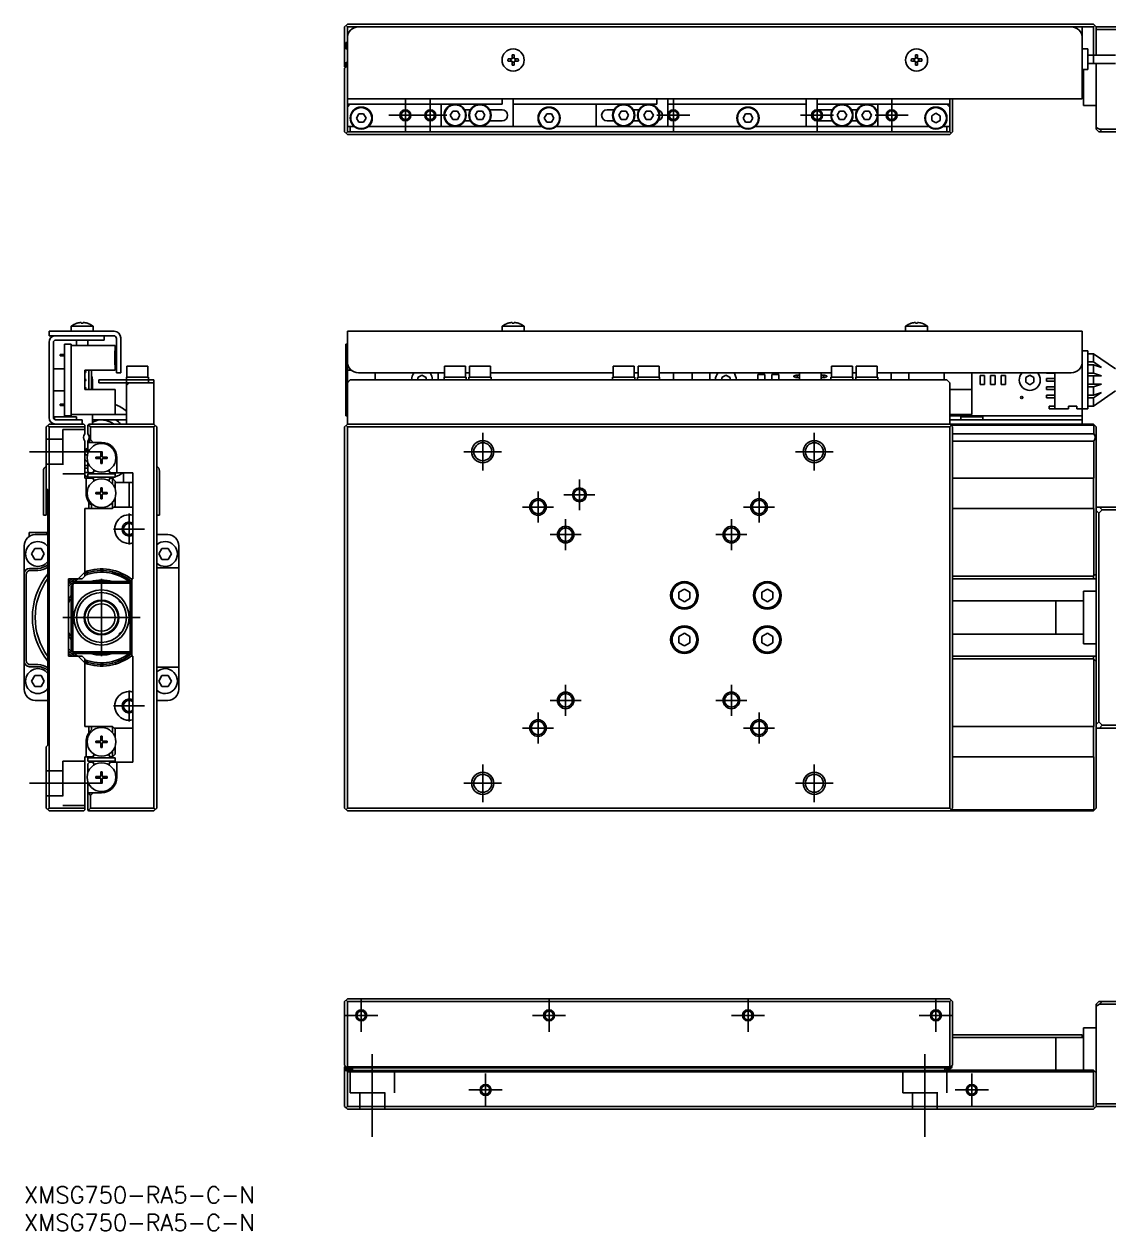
# Model space of a CAD drawing. Extents: x 0 to 741, y -8 to 214.
# Drawn here: x 0 to 196.3, y -8 to 210.4 of the extents above; entities that cross this region are included whole.
import ezdxf

# ---------------------------------------------------------------- set-up
doc = ezdxf.new("R2010")
doc.units = 0
doc.header["$LTSCALE"] = 0.5
doc.linetypes.add('CENTER', pattern=[50.8, 31.75, -6.35, 6.35, -6.35])
doc.linetypes.add('DASHED', pattern=[19.05, 12.7, -6.35])
for name, color, linetype in [('MSM_CENTER', 1, 'CENTER'), ('MSM_CONTINUOUS', 7, 'CONTINUOUS'), ('MSM_DASHED', 4, 'DASHED'), ('MSM_NARROW', 5, 'CONTINUOUS'), ('MSM_PART_NUMBER', 7, 'CONTINUOUS')]:
    doc.layers.add(name, color=color, linetype=linetype)
doc.styles.get("Standard").update_dxf_attribs({"font": 'txt.shx', "height": 1, "bigfont": 'bigfont.shx'})

# ---------------------------------------------------------------- blocks, each defined once
blk = doc.blocks.new('*U2')
at = {"layer": 'MSM_PART_NUMBER'}
blk.add_text('XMSG750-RA5-C-N', height=3, dxfattribs=at).set_placement((0, -3))
blk = doc.blocks.new('*U3')
at = {"layer": 'MSM_PART_NUMBER'}
blk.add_text('XMSG750-RA5-C-N', height=3, dxfattribs=at).set_placement((0, -8))

msp = doc.modelspace()

# ---------------------------------------------------------------- linework, layer by layer
at = {"layer": 'MSM_CENTER'}
for p, q in [((69, 196.89), (69, 190.89)), ((73.5, 196.89), (73.5, 190.89)), ((117.5, 196.89), (117.5, 190.89)), ((143.5, 196.89), (143.5, 190.89)), ((157, 196.89), (157, 190.89)), ((66, 193.89), (76.5, 193.89)), ((114.5, 193.89), (120.5, 193.89)), ((140.5, 193.89), (146.5, 193.89)), ((154, 193.89), (160, 193.89)), ((83, 129.6), (83, 136.4)), ((143, 129.6), (143, 136.4)), ((14.19, 133), (0.97, 133)), ((79.6, 133), (86.4, 133)), ((139.6, 133), (146.4, 133)), ((100.5, 122.4), (100.5, 128)), ((93, 120.2), (93, 125.8)), ((97.7, 125.2), (103.3, 125.2)), ((133, 120.2), (133, 125.8)), ((90.2, 123), (95.8, 123)), ((130.2, 123), (135.8, 123)), ((19, 116.2), (19, 121.8)), ((98, 115.2), (98, 120.8)), ((128, 115.2), (128, 120.8)), ((16.2, 119), (21.8, 119)), ((95.2, 118), (100.8, 118)), ((125.2, 118), (130.8, 118)), ((14, 96), (14, 110)), ((7, 103), (21, 103)), ((19, 84.2), (19, 89.8)), ((98, 85.2), (98, 90.8)), ((128, 85.2), (128, 90.8)), ((95.2, 88), (100.8, 88)), ((125.2, 88), (130.8, 88)), ((16.2, 87), (21.8, 87)), ((93, 80.2), (93, 85.8)), ((133, 80.2), (133, 85.8)), ((90.2, 83), (95.8, 83)), ((130.2, 83), (135.8, 83)), ((83, 69.6), (83, 76.4)), ((143, 69.6), (143, 76.4)), ((0.97, 73), (14.19, 73)), ((79.6, 73), (86.4, 73)), ((139.6, 73), (146.4, 73)), ((61, 34), (61, 28)), ((95, 34), (95, 28)), ((131, 34), (131, 28)), ((165, 34), (165, 28)), ((58, 31), (64, 31)), ((92, 31), (98, 31)), ((128, 31), (134, 31)), ((162, 31), (168, 31)), ((63, 9), (63, 24)), ((163, 24), (163, 9)), ((83.5, 20.5), (83.5, 14.5)), ((171.5, 20.5), (171.5, 14.5)), ((80.5, 17.5), (86.5, 17.5)), ((168.5, 17.5), (174.5, 17.5))]:
    msp.add_line(p, q, dxfattribs=at)
at = {"layer": 'MSM_CONTINUOUS'}
for p, q in [((58, 209.89), (58.5, 210.39)), ((58, 209.89), (58, 202.69)), ((58.25, 210.14), (58.5, 209.89)), ((58.5, 210.39), (193.5, 210.39)), ((58.5, 209.89), (193.5, 209.89)), ((58.5, 190.89), (58.5, 209.89)), ((191.5, 209.89), (191.5, 196.89)), ((194, 209.89), (193.5, 210.39)), ((193.5, 209.89), (193.75, 210.14)), ((193.5, 209.89), (193.5, 203.29)), ((194, 209.89), (207.5, 209.89)), ((194, 209.89), (194, 204.79)), ((207.5, 209.39), (194, 209.39)), ((58.2, 207.09), (58.2, 205.89)), ((58.2, 207.09), (58.5, 207.09)), ((58.2, 205.89), (58.5, 205.89)), ((192.5, 205.89), (191.5, 205.89)), ((192.5, 205.89), (192.5, 202.19)), ((58.5, 203.39), (58, 203.39)), ((58.5, 203.19), (58, 203.19)), ((58.5, 203.59), (58.3, 203.39)), ((87.57, 204.09), (88.3, 204.09)), ((88.3, 203.69), (87.57, 203.69)), ((88.3, 204.09), (88.3, 204.82)), ((88.3, 202.96), (88.3, 203.69)), ((88.7, 204.82), (88.7, 204.09)), ((88.7, 204.09), (89.43, 204.09)), ((89.43, 203.69), (88.7, 203.69)), ((88.7, 203.69), (88.7, 202.96)), ((160.57, 204.09), (161.3, 204.09)), ((161.3, 203.69), (160.57, 203.69)), ((161.3, 204.09), (161.3, 204.82)), ((161.3, 202.96), (161.3, 203.69)), ((161.7, 204.82), (161.7, 204.09)), ((161.7, 204.09), (162.43, 204.09)), ((162.43, 203.69), (161.7, 203.69)), ((161.7, 203.69), (161.7, 202.96)), ((197.5, 204.79), (192.5, 204.79)), ((197.5, 203.29), (192.5, 203.29)), ((194, 191.39), (194, 203.29)), ((58.4, 202.79), (58, 202.39)), ((58.1, 202.59), (58, 202.69)), ((58, 190.89), (58, 202.39)), ((58.1, 202.49), (58.1, 202.69)), ((58.5, 202.99), (58.4, 202.99)), ((58.5, 202.89), (58.4, 202.79)), ((58.5, 202.69), (58.4, 202.79)), ((192.5, 202.19), (191.5, 202.19)), ((191.7, 195.64), (191.7, 202.19)), ((191.5, 196.89), (58.5, 196.89)), ((86.5, 195.89), (86.5, 196.89)), ((88.5, 196.89), (88.5, 191.89)), ((114.5, 195.89), (114.5, 196.89)), ((116.5, 196.89), (116.5, 191.89)), ((141.5, 196.89), (141.5, 191.89)), ((143.5, 196.89), (143.5, 195.89)), ((167.5, 196.89), (167.5, 190.89)), ((168, 196.89), (168, 190.89)), ((191.5, 197.39), (191.7, 197.39)), ((58.5, 195.39), (59, 195.89)), ((86.5, 195.89), (58.5, 195.89)), ((75.5, 191.89), (75.5, 195.89)), ((77.13, 193.89), (77.57, 194.64)), ((77.57, 194.64), (78.43, 194.64)), ((78.43, 194.64), (78.87, 193.89)), ((80.77, 194.89), (79.73, 194.89)), ((81.63, 193.89), (82.07, 194.64)), ((82.07, 194.64), (82.93, 194.64)), ((82.93, 194.64), (83.37, 193.89)), ((86.5, 194.89), (84.23, 194.89)), ((114.5, 195.89), (88.5, 195.89)), ((103.5, 191.89), (103.5, 195.89)), ((106.77, 194.89), (105.5, 194.89)), ((107.63, 193.89), (108.07, 194.64)), ((108.07, 194.64), (108.93, 194.64)), ((108.93, 194.64), (109.37, 193.89)), ((111.27, 194.89), (110.23, 194.89)), ((112.13, 193.89), (112.57, 194.64)), ((112.57, 194.64), (113.43, 194.64)), ((113.43, 194.64), (113.87, 193.89)), ((141.5, 195.89), (116.5, 195.89)), ((143.5, 195.89), (167.5, 195.89)), ((146.27, 194.89), (143.5, 194.89)), ((147.13, 193.89), (147.57, 194.64)), ((147.57, 194.64), (148.43, 194.64)), ((148.43, 194.64), (148.87, 193.89)), ((150.77, 194.89), (149.73, 194.89)), ((151.63, 193.89), (152.07, 194.64)), ((152.07, 194.64), (152.93, 194.64)), ((152.93, 194.64), (153.37, 193.89)), ((154.5, 191.89), (154.5, 195.89)), ((167, 195.89), (167.5, 195.39)), ((191.7, 195.64), (194, 195.64)), ((60.13, 193.39), (60.57, 194.14)), ((60.57, 192.64), (60.13, 193.39)), ((60.57, 194.14), (61.43, 194.14)), ((61.43, 192.64), (60.57, 192.64)), ((61.43, 194.14), (61.87, 193.39)), ((61.87, 193.39), (61.43, 192.64)), ((77.57, 193.14), (77.13, 193.89)), ((78.43, 193.14), (77.57, 193.14)), ((78.87, 193.89), (78.43, 193.14)), ((79.73, 192.89), (80.77, 192.89)), ((82.07, 193.14), (81.63, 193.89)), ((82.93, 193.14), (82.07, 193.14)), ((83.37, 193.89), (82.93, 193.14)), ((84.23, 192.89), (86.5, 192.89)), ((94.13, 193.39), (94.57, 194.14)), ((94.57, 192.64), (94.13, 193.39)), ((94.57, 194.14), (95.43, 194.14)), ((95.43, 192.64), (94.57, 192.64)), ((95.43, 194.14), (95.87, 193.39)), ((95.87, 193.39), (95.43, 192.64)), ((105.5, 192.89), (106.77, 192.89)), ((108.07, 193.14), (107.63, 193.89)), ((108.93, 193.14), (108.07, 193.14)), ((109.37, 193.89), (108.93, 193.14)), ((110.23, 192.89), (111.27, 192.89)), ((112.57, 193.14), (112.13, 193.89)), ((113.43, 193.14), (112.57, 193.14)), ((113.87, 193.89), (113.43, 193.14)), ((130.13, 193.39), (130.57, 194.14)), ((130.57, 192.64), (130.13, 193.39)), ((130.57, 194.14), (131.43, 194.14)), ((131.43, 192.64), (130.57, 192.64)), ((131.43, 194.14), (131.87, 193.39)), ((131.87, 193.39), (131.43, 192.64)), ((143.5, 192.89), (146.27, 192.89)), ((147.57, 193.14), (147.13, 193.89)), ((148.43, 193.14), (147.57, 193.14)), ((148.87, 193.89), (148.43, 193.14)), ((149.73, 192.89), (150.77, 192.89)), ((152.07, 193.14), (151.63, 193.89)), ((152.93, 193.14), (152.07, 193.14)), ((153.37, 193.89), (152.93, 193.14)), ((164.25, 193.82), (165, 194.25)), ((164.25, 192.95), (164.25, 193.82)), ((165, 192.52), (164.25, 192.95)), ((165, 194.25), (165.75, 193.82)), ((165.75, 192.95), (165, 192.52)), ((165.75, 193.82), (165.75, 192.95)), ((58, 190.89), (58.5, 190.39)), ((58.25, 190.64), (58.5, 190.89)), ((58.5, 191.89), (59.68, 191.89)), ((167.5, 190.89), (58.5, 190.89)), ((167.5, 190.39), (58.5, 190.39)), ((59, 191.89), (59, 190.89)), ((62.32, 191.89), (93.68, 191.89)), ((96.32, 191.89), (129.68, 191.89)), ((132.32, 191.89), (163.68, 191.89)), ((166.32, 191.89), (167.5, 191.89)), ((167, 190.89), (167, 191.89)), ((167.5, 190.89), (167.75, 190.64)), ((167.5, 190.39), (168, 190.89)), ((194, 191.69), (194.61, 191.39)), ((194.5, 190.89), (194, 191.39)), ((207.5, 190.89), (194.5, 190.89)), ((194.61, 191.39), (207.5, 191.39)), ((194.61, 191.39), (195.11, 190.89)), ((12.5, 155.7), (8.5, 155.7)), ((8.5, 155.7), (8.5, 154.8)), ((9.57, 156.26), (9.55, 156.26)), ((10.3, 156.26), (10.3, 156.39)), ((10.7, 156.26), (10.3, 156.26)), ((10.7, 156.39), (10.7, 156.26)), ((11.45, 156.26), (11.43, 156.26)), ((12.5, 154.8), (12.5, 155.7)), ((90.5, 155.7), (86.5, 155.7)), ((86.5, 155.7), (86.5, 154.8)), ((87.57, 156.26), (87.55, 156.26)), ((88.3, 156.26), (88.3, 156.39)), ((88.7, 156.26), (88.3, 156.26)), ((88.7, 156.39), (88.7, 156.26)), ((89.45, 156.26), (89.43, 156.26)), ((90.5, 154.8), (90.5, 155.7)), ((163.5, 155.7), (159.5, 155.7)), ((159.5, 155.7), (159.5, 154.8)), ((160.57, 156.26), (160.55, 156.26)), ((161.3, 156.26), (161.3, 156.39)), ((161.7, 156.26), (161.3, 156.26)), ((161.7, 156.39), (161.7, 156.26)), ((162.45, 156.26), (162.43, 156.26)), ((163.5, 154.8), (163.5, 155.7)), ((4.5, 154), (4.5, 154.8)), ((4.5, 154.8), (16.3, 154.8)), ((16.2, 154), (4.5, 154)), ((5.7, 153.2), (14.5, 153.2)), ((9.5, 153.2), (9.5, 152.25)), ((11.5, 152.25), (11.5, 153.2)), ((14.5, 154), (14.5, 153.2)), ((16.7, 147.3), (16.7, 153.5)), ((17.5, 153.6), (17.5, 147.3)), ((58.5, 149.3), (58.5, 154.8)), ((58.5, 154.8), (191.5, 154.8)), ((191.5, 154.8), (191.5, 138)), ((4.5, 152.8), (4.5, 139.2)), ((5.3, 152.8), (5.3, 139.2)), ((7.3, 139.5), (7.3, 152.5)), ((7.3, 152.5), (8.5, 152.5)), ((8.5, 139.5), (8.5, 152.5)), ((16.5, 152.25), (8.5, 152.25)), ((16.4, 148.75), (16.4, 151.25)), ((16.5, 151.25), (16.4, 151.25)), ((16.5, 151.25), (16.5, 152.25)), ((58.2, 152.5), (58.5, 152.5)), ((58.2, 139.5), (58.2, 152.5)), ((192.5, 151.25), (191.5, 151.25)), ((192.5, 151.25), (192.5, 140.75)), ((193.5, 150.75), (192.5, 150.75)), ((197.5, 148), (193.5, 150.75)), ((193.5, 150.75), (193.5, 149.25)), ((6.5, 150.62), (6.5, 150.38)), ((7.3, 150.62), (6.5, 150.62)), ((7.3, 150.38), (6.5, 150.38)), ((16.4, 150.45), (16.5, 150.45)), ((16.4, 150.07), (16.5, 150.07)), ((16.4, 149.92), (16.5, 149.92)), ((16.4, 149.55), (16.5, 149.55)), ((16.5, 148.75), (16.4, 148.75)), ((16.5, 149.55), (16.5, 150.45)), ((16.5, 147.75), (16.5, 148.75)), ((58.58, 148.75), (58.5, 148.75)), ((58.5, 148.75), (58.5, 138)), ((192.5, 149.25), (193.5, 149.25)), ((193.5, 148.75), (192.5, 148.75)), ((193.5, 149.25), (194.95, 148.25)), ((194.95, 148.25), (193.5, 148.75)), ((193.5, 148.75), (193.5, 147.25)), ((7.3, 148), (5.3, 148)), ((11, 147.75), (16.5, 147.75)), ((11, 144.25), (11, 147.75)), ((11.7, 147.75), (11.7, 144.25)), ((12.2, 147.75), (12.2, 144.25)), ((17.5, 147.3), (16.7, 147.3)), ((18.5, 146.5), (22.5, 146.5)), ((18.5, 146.5), (18.5, 138)), ((22.4, 148.5), (18.6, 148.5)), ((18.6, 148.5), (18.6, 146.5)), ((22.4, 146.5), (22.4, 148.5)), ((22.5, 145.5), (22.5, 146.5)), ((58.5, 147.75), (59.24, 147.75)), ((60.5, 147.3), (76.1, 147.3)), ((63.5, 146), (63.5, 147.3)), ((71.25, 146.43), (72, 146.87)), ((71.25, 146), (71.25, 146.43)), ((72, 146.87), (72.75, 146.43)), ((72.75, 146.43), (72.75, 146)), ((74.9, 147.3), (74.9, 146)), ((76, 146.5), (76, 146)), ((76, 146.5), (80, 146.5)), ((76.1, 148.5), (76.1, 146.5)), ((79.9, 148.5), (76.1, 148.5)), ((79.9, 146.5), (79.9, 148.5)), ((79.9, 147.3), (80.6, 147.3)), ((80, 146), (80, 146.5)), ((80.5, 146.5), (80.5, 146)), ((80.5, 146.5), (84.5, 146.5)), ((80.6, 148.5), (80.6, 146.5)), ((84.4, 148.5), (80.6, 148.5)), ((84.4, 146.5), (84.4, 148.5)), ((84.4, 147.3), (106.6, 147.3)), ((84.5, 146), (84.5, 146.5)), ((106.5, 146.5), (106.5, 146)), ((106.5, 146.5), (110.5, 146.5)), ((106.6, 148.5), (106.6, 146.5)), ((110.4, 148.5), (106.6, 148.5)), ((110.4, 146.5), (110.4, 148.5)), ((110.4, 147.3), (111.1, 147.3)), ((110.5, 146), (110.5, 146.5)), ((111, 146.5), (111, 146)), ((111, 146.5), (115, 146.5)), ((111.1, 148.5), (111.1, 146.5)), ((114.9, 148.5), (111.1, 148.5)), ((114.9, 146.5), (114.9, 148.5)), ((114.9, 147.3), (146.1, 147.3)), ((115, 146), (115, 146.5)), ((117.5, 146), (117.5, 147.3)), ((120.9, 147.3), (120.9, 146)), ((124.1, 146), (124.1, 147.3)), ((126.25, 146.43), (127, 146.87)), ((126.25, 146), (126.25, 146.43)), ((127, 146.87), (127.75, 146.43)), ((127.75, 146.43), (127.75, 146)), ((134.02, 147), (132.77, 147)), ((132.77, 147), (132.77, 146)), ((134.02, 146), (134.02, 147)), ((136.56, 147), (135.31, 147)), ((135.31, 147), (135.31, 146)), ((136.56, 146), (136.56, 147)), ((139.29, 146.73), (139.54, 146.73)), ((139.29, 146.73), (139.29, 146.53)), ((139.54, 146.53), (139.29, 146.53)), ((139.54, 146.73), (139.6, 146.85)), ((139.6, 146.42), (139.54, 146.53)), ((140.34, 146.85), (139.6, 146.85)), ((140.34, 146.42), (139.6, 146.42)), ((139.9, 146.42), (139.9, 146.85)), ((140.34, 146), (140.34, 147.3)), ((144.24, 147.3), (144.24, 146)), ((144.24, 146.85), (144.97, 146.85)), ((144.97, 146.42), (144.24, 146.42)), ((144.68, 146.85), (144.68, 146.42)), ((144.97, 146.85), (145.04, 146.73)), ((145.04, 146.53), (144.97, 146.42)), ((145.04, 146.73), (145.29, 146.73)), ((145.29, 146.53), (145.04, 146.53)), ((145.29, 146.53), (145.29, 146.73)), ((146, 146.5), (146, 146)), ((146, 146.5), (150, 146.5)), ((146.1, 148.5), (146.1, 146.5)), ((149.9, 148.5), (146.1, 148.5)), ((149.9, 146.5), (149.9, 148.5)), ((149.9, 147.3), (150.6, 147.3)), ((150, 146), (150, 146.5)), ((150.5, 146.5), (150.5, 146)), ((150.5, 146.5), (154.5, 146.5)), ((150.6, 148.5), (150.6, 146.5)), ((154.4, 148.5), (150.6, 148.5)), ((154.4, 146.5), (154.4, 148.5)), ((154.4, 147.3), (189.5, 147.3)), ((154.5, 146), (154.5, 146.5)), ((156.9, 147.3), (156.9, 146)), ((160.1, 146), (160.1, 147.3)), ((166.5, 146), (166.5, 147.3)), ((171.5, 139.75), (171.5, 147.3)), ((173.8, 146.8), (173, 146.8)), ((173, 146.8), (173, 145.2)), ((173.8, 145.2), (173.8, 146.8)), ((175.71, 146.8), (174.91, 146.8)), ((174.91, 146.8), (174.91, 145.2)), ((175.71, 145.2), (175.71, 146.8)), ((176.81, 146.8), (176.81, 145.2)), ((177.61, 146.8), (176.81, 146.8)), ((177.61, 145.2), (177.61, 146.8)), ((181.25, 146.43), (182, 146.87)), ((181.25, 145.57), (181.25, 146.43)), ((182, 146.87), (182.75, 146.43)), ((182.75, 146.43), (182.75, 145.57)), ((185, 147.25), (185, 147.3)), ((185, 147.25), (186.5, 147.25)), ((186.5, 147.3), (186.5, 140.75)), ((192.5, 147.25), (193.5, 147.25)), ((194.95, 146.75), (192.5, 146.75)), ((193.5, 147.25), (194.95, 146.75)), ((193.5, 146.75), (193.5, 145.25)), ((16.5, 144.25), (11, 144.25)), ((12.35, 144.25), (12.35, 146)), ((13.5, 146), (13.5, 145.5)), ((22.5, 146), (13.5, 146)), ((13.5, 145.5), (23.5, 145.5)), ((16.5, 139.75), (16.5, 144.25)), ((18.5, 145), (19, 145.5)), ((22.5, 146), (23.5, 146)), ((23.5, 146), (23.5, 138)), ((59, 146), (58.5, 145.5)), ((59, 146), (167, 146)), ((167.5, 145.5), (167, 146)), ((167.5, 145.5), (167.5, 138)), ((171.5, 144.25), (167.5, 144.25)), ((173, 145.2), (173.8, 145.2)), ((174.91, 145.2), (175.71, 145.2)), ((176.81, 145.2), (177.61, 145.2)), ((182, 145.13), (181.25, 145.57)), ((182.75, 145.57), (182, 145.13)), ((185, 145.75), (185, 146.25)), ((186.5, 146.25), (185, 146.25)), ((185, 145.75), (186.5, 145.75)), ((185, 144.25), (185, 144.75)), ((186.5, 144.75), (185, 144.75)), ((185, 144.25), (186.5, 144.25)), ((192.5, 145.25), (194.95, 145.25)), ((193.5, 144.75), (192.5, 144.75)), ((194.95, 145.25), (193.5, 144.75)), ((193.5, 144.75), (193.5, 143.25)), ((5.3, 144), (7.3, 144)), ((185, 142.75), (185, 143.25)), ((186.5, 143.25), (185, 143.25)), ((185, 142.75), (186.5, 142.75)), ((192.5, 143.25), (193.5, 143.25)), ((193.5, 142.75), (192.5, 142.75)), ((193.5, 141.25), (197.5, 144)), ((193.5, 143.25), (194.95, 143.75)), ((194.95, 143.75), (193.5, 142.75)), ((193.5, 142.75), (193.5, 141.25)), ((6.5, 141.62), (6.5, 141.38)), ((7.3, 141.62), (6.5, 141.62)), ((7.3, 141.38), (6.5, 141.38)), ((185.5, 140.75), (185.5, 141.25)), ((186.5, 141.25), (185.5, 141.25)), ((185.5, 140.75), (189, 140.75)), ((189, 140.75), (189, 141.25)), ((189, 141.25), (190.5, 141.25)), ((190.5, 140.75), (190.5, 141.25)), ((190.5, 140.75), (192.5, 140.75)), ((192.5, 141.25), (193.5, 141.25)), ((4, 137.5), (4.5, 138)), ((4.5, 137.5), (4.25, 137.75)), ((4.5, 138), (10.8, 138)), ((5.5, 139.3), (9.5, 139.3)), ((5.5, 139.3), (5.5, 138.85)), ((5.7, 138.8), (10.5, 138.8)), ((7.3, 139.5), (8.5, 139.5)), ((8.35, 139.5), (8.35, 139.3)), ((8.5, 139.75), (18.5, 139.75)), ((9.5, 138.8), (9.5, 139.3)), ((10.5, 138.8), (10.5, 138)), ((10.8, 138), (11, 137.8)), ((11, 137.8), (11, 136.26)), ((11.5, 137.8), (11.7, 138)), ((11.5, 136.26), (11.5, 137.8)), ((11.6, 137.9), (12, 137.5)), ((11.7, 138), (23.5, 138)), ((12.35, 138), (12.35, 139.75)), ((18.5, 138.75), (12.35, 138.75)), ((24, 137.5), (23.5, 138)), ((23.5, 137.5), (23.75, 137.75)), ((58, 137.5), (58.5, 138)), ((58.5, 139.5), (58.2, 139.5)), ((58.25, 137.75), (58.5, 137.5)), ((58.5, 138), (193.5, 138)), ((171.5, 139.75), (167.5, 139.75)), ((191.5, 139.5), (167.5, 139.5)), ((191.5, 138.8), (167.5, 138.8)), ((167.5, 138), (168, 137.5)), ((167.5, 137.5), (167.75, 137.75)), ((193.6, 137.8), (167.7, 137.8)), ((169.5, 139.5), (169.5, 138.8)), ((169.5, 139.3), (173.5, 139.3)), ((173.5, 138.8), (173.5, 139.5)), ((193.65, 137.85), (193.5, 138)), ((193.6, 137.8), (193.65, 137.85)), ((193.6, 136.26), (193.6, 137.8)), ((193.65, 137.85), (194, 137.5)), ((4, 126.4), (4, 137.5)), ((4.5, 137.5), (4.5, 68.5)), ((11, 137.5), (4.5, 137.5)), ((12, 137.5), (12, 135.2)), ((23.5, 137.5), (12, 137.5)), ((23.5, 68.5), (23.5, 137.5)), ((24, 137.5), (24, 68.5)), ((58, 68.5), (58, 137.5)), ((167.5, 137.5), (58.5, 137.5)), ((58.5, 137.5), (58.5, 68.5)), ((167.5, 68.5), (167.5, 137.5)), ((168, 137.5), (168, 68.5)), ((168, 136.26), (193.6, 136.26)), ((194, 137.5), (194, 68.5)), ((11, 134.94), (11, 128.2)), ((11.5, 133.28), (11, 133.28)), ((11.5, 132.61), (11.5, 134.94)), ((14, 134.7), (11.5, 134.7)), ((12, 135.2), (11.65, 134.7)), ((12.5, 134.7), (12, 135.2)), ((193.6, 134.94), (168, 134.94)), ((193.6, 128.2), (193.6, 134.94)), ((11.5, 129.5), (11.5, 131.19)), ((13, 132.04), (13.8, 132.04)), ((13, 132.04), (13, 131.75)), ((13, 131.75), (13.8, 131.75)), ((13.53, 131.75), (13.53, 132.04)), ((13.86, 132.9), (14.15, 132.9)), ((13.86, 132.1), (13.86, 132.9)), ((14.15, 132.37), (13.86, 132.37)), ((13.86, 130.9), (13.86, 131.69)), ((13.86, 131.43), (14.15, 131.43)), ((14.15, 132.1), (14.15, 132.9)), ((14.15, 130.9), (14.15, 131.69)), ((14.21, 132.04), (15, 132.04)), ((14.21, 131.75), (15, 131.75)), ((14.47, 131.75), (14.47, 132.04)), ((15, 132.04), (15, 131.75)), ((16.8, 129.2), (16.8, 131.9)), ((3.5, 121.5), (3.5, 129.5)), ((11.5, 130.5), (11, 130.5)), ((11.5, 130), (11, 130)), ((11, 129.25), (11.75, 129.25)), ((11.5, 129.5), (11.8, 129.2)), ((11.5, 129), (11.5, 128.4)), ((11.5, 129), (16.5, 129)), ((12.45, 129.2), (11.8, 129.2)), ((12.6, 129.46), (12.45, 129.2)), ((12.48, 129.25), (12.51, 129.25)), ((13.86, 130.9), (14.15, 130.9)), ((15.55, 129.2), (15.4, 129.46)), ((15.49, 129.25), (15.52, 129.25)), ((19.7, 129.2), (15.55, 129.2)), ((16.5, 129), (16.5, 128.4)), ((18, 129.2), (18, 127.45)), ((19.7, 129.2), (19.7, 110)), ((24.5, 121.5), (24.5, 129.5)), ((11, 128.2), (12.46, 128.2)), ((11.2, 125.5), (11.2, 128.2)), ((11.5, 128.4), (16.5, 128.4)), ((12.46, 128.2), (12.67, 127.82)), ((15.46, 128.06), (15.54, 128.2)), ((16, 128.2), (15.54, 128.2)), ((16, 127.16), (16, 128.2)), ((16.5, 127.7), (16, 128.2)), ((16.5, 127.7), (16.5, 126.21)), ((19.7, 127.45), (16.5, 127.45)), ((19, 122.95), (19, 127.45)), ((193.6, 128.2), (168, 128.2)), ((193.5, 122.7), (193.5, 128.2)), ((4, 126.4), (4, 121.5)), ((4, 126.4), (4.3, 126.1)), ((4.3, 79.9), (4.3, 126.1)), ((13, 125.64), (13.8, 125.64)), ((13, 125.64), (13, 125.36)), ((13, 125.36), (13.8, 125.36)), ((13.53, 125.36), (13.53, 125.64)), ((13.86, 126.5), (14.15, 126.5)), ((13.86, 125.7), (13.86, 126.5)), ((14.15, 125.97), (13.86, 125.97)), ((13.86, 124.5), (13.86, 125.29)), ((13.86, 125.03), (14.15, 125.03)), ((13.86, 124.5), (14.15, 124.5)), ((14.15, 125.7), (14.15, 126.5)), ((14.15, 124.5), (14.15, 125.29)), ((14.21, 125.64), (15, 125.64)), ((14.21, 125.36), (15, 125.36)), ((14.47, 125.36), (14.47, 125.64)), ((15, 125.64), (15, 125.36)), ((16.5, 124.79), (16.5, 122.95)), ((16, 122.7), (11, 122.7)), ((11, 122.7), (11, 110.5)), ((11.7, 122.7), (11.7, 123.9)), ((12.2, 123.36), (12.2, 122.7)), ((16, 122.7), (16, 123.84)), ((16, 122.7), (16.5, 123.2)), ((16.5, 123), (16.3, 123)), ((16.5, 122.95), (19.7, 122.95)), ((193.6, 122.7), (168, 122.7)), ((193.6, 110.64), (193.6, 122.7)), ((194, 123), (223, 123)), ((194.5, 121.89), (194, 122.39)), ((195.11, 122.5), (194.5, 121.89)), ((194.61, 123), (195.11, 122.5)), ((207.5, 122.5), (195.11, 122.5)), ((4, 121.5), (3.5, 121.5)), ((24.5, 121.5), (24, 121.5)), ((194.5, 121.89), (194.5, 84.11)), ((0.9, 117.67), (0.9, 118.4)), ((0.9, 118.4), (4.1, 118.4)), ((2, 118), (4.3, 118)), ((4.1, 118.4), (4.1, 118)), ((26, 118), (24, 118)), ((0, 116), (0, 90)), ((28, 116), (28, 112)), ((1.35, 114.5), (1.92, 115.5)), ((1.92, 113.5), (1.35, 114.5)), ((1.92, 115.5), (3.08, 115.5)), ((3.08, 115.5), (3.65, 114.5)), ((3.65, 114.5), (3.08, 113.5)), ((24.35, 114.5), (24.92, 115.5)), ((24.92, 113.5), (24.35, 114.5)), ((24.92, 115.5), (26.08, 115.5)), ((26.08, 115.5), (26.65, 114.5)), ((26.65, 114.5), (26.08, 113.5)), ((1, 111.9), (2.5, 111.9)), ((1.13, 111.52), (2.5, 111.52)), ((3.08, 113.5), (1.92, 113.5)), ((28, 112), (24, 112)), ((26.08, 113.5), (24.92, 113.5)), ((28, 112), (28, 94)), ((0.38, 95.23), (0.38, 110.77)), ((10.5, 110), (8, 110)), ((8, 110), (8, 96)), ((9, 109.2), (8.8, 109)), ((9, 109.2), (9.3, 109.5)), ((19, 109.2), (9, 109.2)), ((9.3, 109.5), (18.7, 109.5)), ((9.79, 110), (11, 111.21)), ((11, 110.5), (10.5, 110)), ((18.7, 109.5), (19, 109.2)), ((19, 109.2), (19.5, 108.7)), ((19.5, 110), (19.5, 96)), ((19.7, 110), (19.5, 110)), ((168, 110.5), (193.5, 110.5)), ((194, 110), (168, 110)), ((193.5, 110.5), (193.6, 110.64)), ((193.5, 110), (193.5, 110.5)), ((194, 110.81), (193.6, 110.64)), ((8.5, 108.7), (8.8, 109)), ((8.5, 97.3), (8.5, 108.7)), ((8.8, 109), (8.8, 97)), ((19.2, 97), (19.2, 109)), ((118.5, 107.58), (119.5, 108.15)), ((118.5, 106.42), (118.5, 107.58)), ((119.5, 108.15), (120.5, 107.58)), ((120.5, 107.58), (120.5, 106.42)), ((133.5, 107.58), (134.5, 108.15)), ((133.5, 106.42), (133.5, 107.58)), ((134.5, 108.15), (135.5, 107.58)), ((135.5, 107.58), (135.5, 106.42)), ((191.7, 98.25), (191.7, 107.75)), ((194, 107.75), (191.7, 107.75)), ((17.2, 105.97), (17.2, 106.16)), ((17.2, 105.97), (17.43, 105.75)), ((17.43, 105.92), (17.43, 105.75)), ((17.43, 105.75), (17.56, 105.75)), ((17.56, 105.75), (17.56, 105.75)), ((119.5, 105.85), (118.5, 106.42)), ((120.5, 106.42), (119.5, 105.85)), ((134.5, 105.85), (133.5, 106.42)), ((135.5, 106.42), (134.5, 105.85)), ((191.7, 106), (168, 106)), ((186.7, 100), (186.7, 106)), ((11.04, 101.94), (11.04, 101.94)), ((16.97, 101.94), (16.97, 101.94)), ((12.56, 100.2), (12.63, 100.2)), ((12.69, 100.14), (12.63, 100.2)), ((15.38, 100.2), (15.31, 100.14)), ((15.38, 100.2), (15.44, 100.2)), ((17.43, 100.25), (17.2, 100.02)), ((17.2, 99.84), (17.2, 100.02)), ((17.43, 100.25), (17.43, 100.08)), ((17.56, 100.25), (17.43, 100.25)), ((17.56, 100.25), (17.56, 100.25)), ((118.5, 99.58), (119.5, 100.15)), ((118.5, 98.42), (118.5, 99.58)), ((119.5, 97.85), (118.5, 98.42)), ((119.5, 100.15), (120.5, 99.58)), ((120.5, 98.42), (119.5, 97.85)), ((120.5, 99.58), (120.5, 98.42)), ((133.5, 99.58), (134.5, 100.15)), ((133.5, 98.42), (133.5, 99.58)), ((134.5, 97.85), (133.5, 98.42)), ((134.5, 100.15), (135.5, 99.58)), ((135.5, 98.42), (134.5, 97.85)), ((135.5, 99.58), (135.5, 98.42)), ((168, 100), (191.7, 100)), ((8.8, 97), (8.5, 97.3)), ((8.8, 97), (9, 96.8)), ((9, 96.8), (19, 96.8)), ((9.3, 96.5), (9, 96.8)), ((18.7, 96.5), (9.3, 96.5)), ((19, 96.8), (18.7, 96.5)), ((19, 96.8), (19.2, 97)), ((19.5, 97.3), (19.2, 97)), ((191.7, 98.25), (194, 98.25)), ((2.5, 94.1), (1, 94.1)), ((2.5, 94.48), (1.13, 94.48)), ((8, 96), (10.5, 96)), ((11, 94.79), (9.79, 96)), ((10.5, 96), (11, 95.5)), ((11, 95.5), (11, 83.3)), ((19.7, 96), (19.5, 96)), ((19.7, 96), (19.7, 76.8)), ((24, 94), (28, 94)), ((28, 94), (28, 90)), ((168, 96), (194, 96)), ((193.5, 95.5), (168, 95.5)), ((193.5, 95.5), (193.5, 96)), ((193.6, 95.36), (193.5, 95.5)), ((193.6, 95.36), (194, 95.19)), ((193.6, 83.3), (193.6, 95.36)), ((1.35, 91.5), (1.92, 92.5)), ((1.92, 92.5), (3.08, 92.5)), ((3.08, 92.5), (3.65, 91.5)), ((24.35, 91.5), (24.92, 92.5)), ((24.92, 92.5), (26.08, 92.5)), ((26.08, 92.5), (26.65, 91.5)), ((1.92, 90.5), (1.35, 91.5)), ((3.08, 90.5), (1.92, 90.5)), ((3.65, 91.5), (3.08, 90.5)), ((24.92, 90.5), (24.35, 91.5)), ((26.08, 90.5), (24.92, 90.5)), ((26.65, 91.5), (26.08, 90.5)), ((4.3, 88), (2, 88)), ((24, 88), (26, 88)), ((11, 83.3), (16, 83.3)), ((11.7, 82.1), (11.7, 83.3)), ((12.2, 83.3), (12.2, 82.64)), ((16, 82.16), (16, 83.3)), ((16.5, 82.8), (16, 83.3)), ((19.7, 83), (16.3, 83)), ((193.6, 83.3), (168, 83.3)), ((193.5, 77.8), (193.5, 83.3)), ((194, 83.61), (194.5, 84.11)), ((223, 83), (194, 83)), ((194.5, 84.11), (195.11, 83.5)), ((195.11, 83.5), (194.61, 83)), ((195.11, 83.5), (207.5, 83.5)), ((13.86, 81.5), (14.15, 81.5)), ((13.86, 80.7), (13.86, 81.5)), ((14.15, 80.97), (13.86, 80.97)), ((14.15, 80.7), (14.15, 81.5)), ((16.5, 82.8), (16.5, 81.21)), ((4.3, 79.9), (4, 79.6)), ((4, 68.5), (4, 79.6)), ((11.2, 80.5), (11.2, 77.8)), ((13, 80.64), (13.8, 80.64)), ((13, 80.64), (13, 80.36)), ((13, 80.36), (13.8, 80.36)), ((13.53, 80.36), (13.53, 80.64)), ((13.86, 79.5), (13.86, 80.3)), ((13.86, 80.03), (14.15, 80.03)), ((13.86, 79.5), (14.15, 79.5)), ((14.15, 79.5), (14.15, 80.3)), ((14.21, 80.64), (15, 80.64)), ((14.21, 80.36), (15, 80.36)), ((14.47, 80.36), (14.47, 80.64)), ((15, 80.64), (15, 80.36)), ((16, 77.8), (16, 78.84)), ((16.5, 79.79), (16.5, 78.3)), ((12.46, 77.8), (11, 77.8)), ((11, 77.8), (11, 68.2)), ((11.5, 77.6), (11.5, 77)), ((11.5, 77.6), (16.5, 77.6)), ((11.5, 77), (16.5, 77)), ((11.8, 76.8), (11.5, 76.5)), ((11.5, 74.81), (11.5, 76.5)), ((11.8, 76.8), (12.45, 76.8)), ((12.6, 76.54), (12.45, 76.8)), ((12.46, 77.8), (12.67, 78.18)), ((15.55, 76.8), (15.4, 76.54)), ((15.46, 77.94), (15.54, 77.8)), ((16, 77.8), (15.54, 77.8)), ((15.55, 76.8), (19.7, 76.8)), ((16, 77.8), (16.5, 78.3)), ((16.5, 77.6), (16.5, 77)), ((16.8, 74.1), (16.8, 76.8)), ((193.6, 77.8), (168, 77.8)), ((193.6, 68.2), (193.6, 77.8)), ((13.86, 75.1), (14.15, 75.1)), ((13.86, 74.3), (13.86, 75.1)), ((14.15, 74.57), (13.86, 74.57)), ((14.15, 74.3), (14.15, 75.1)), ((11.5, 68.2), (11.5, 73.39)), ((13, 74.24), (13.8, 74.24)), ((13, 74.24), (13, 73.95)), ((13, 73.95), (13.8, 73.95)), ((13.53, 73.95), (13.53, 74.24)), ((13.86, 73.1), (13.86, 73.89)), ((13.86, 73.63), (14.15, 73.63)), ((13.86, 73.1), (14.15, 73.1)), ((14.15, 73.1), (14.15, 73.89)), ((14.21, 74.24), (15, 74.24)), ((14.21, 73.95), (15, 73.95)), ((14.47, 73.95), (14.47, 74.24)), ((15, 74.24), (15, 73.95)), ((11.5, 71.3), (14, 71.3)), ((11.65, 71.3), (12, 70.8)), ((12, 70.8), (12.5, 71.3)), ((12, 70.8), (12, 68.5)), ((4.5, 68), (4, 68.5)), ((4.25, 68.25), (4.5, 68.5)), ((4.5, 68.5), (11, 68.5)), ((10.8, 68), (4.5, 68)), ((11, 68.2), (10.8, 68)), ((11.6, 68.1), (11.5, 68.2)), ((12, 68.5), (11.6, 68.1)), ((11.6, 68.1), (11.7, 68)), ((23.5, 68), (11.7, 68)), ((12, 68.5), (23.5, 68.5)), ((23.75, 68.25), (23.5, 68.5)), ((23.5, 68), (24, 68.5)), ((58.5, 68), (58, 68.5)), ((58.5, 68.5), (58.25, 68.25)), ((58.5, 68.5), (167.5, 68.5)), ((193.5, 68), (58.5, 68)), ((167.75, 68.25), (167.5, 68.5)), ((168, 68.5), (167.5, 68)), ((167.7, 68.2), (193.6, 68.2)), ((193.5, 68), (193.65, 68.15)), ((193.65, 68.15), (193.6, 68.2)), ((194, 68.5), (193.65, 68.15)), ((58.5, 34), (58, 33.5)), ((58, 22), (58, 33.5)), ((58.5, 33.5), (58.25, 33.75)), ((58.5, 34), (167.5, 34)), ((167.5, 33.5), (58.5, 33.5)), ((58.5, 33.5), (58.5, 21.7)), ((168, 33.5), (167.5, 34)), ((167.75, 33.75), (167.5, 33.5)), ((167.5, 21.7), (167.5, 33.5)), ((168, 33.5), (168, 22)), ((194, 33), (194.5, 33.5)), ((194.61, 33), (194, 32.69)), ((194, 33), (194, 14.5)), ((194.5, 33.5), (207.5, 33.5)), ((195.11, 33.5), (194.61, 33)), ((207.5, 33), (194.61, 33)), ((191.7, 21.1), (191.7, 28.75)), ((194, 28.75), (191.7, 28.75)), ((168, 27.5), (191.5, 27.5)), ((191.7, 27), (168, 27)), ((186.7, 21.1), (186.7, 27)), ((191.5, 27.5), (191.5, 27)), ((58, 22), (58.5, 21.5)), ((58.1, 21.7), (58.1, 21.9)), ((167.6, 21.6), (168, 22)), ((167.9, 21.9), (167.9, 21.7)), ((58, 21.7), (58.1, 21.8)), ((58, 14.5), (58, 21.7)), ((59.4, 21.2), (58, 21.2)), ((58, 21), (193.6, 21)), ((58.3, 21), (58.5, 20.8)), ((58.4, 21.6), (58.5, 21.7)), ((58.4, 21.4), (59.1, 21.4)), ((58.5, 21.7), (167.5, 21.7)), ((167.5, 21.5), (58.5, 21.5)), ((58.5, 20.8), (58.5, 14.5)), ((193.5, 20.8), (58.5, 20.8)), ((59.4, 21.5), (59.4, 21.2)), ((166.6, 21.5), (166.6, 21.1)), ((193.5, 21.1), (166.6, 21.1)), ((166.9, 21.4), (167.6, 21.4)), ((167.5, 21.7), (167.6, 21.6)), ((167.5, 21.5), (167.6, 21.6)), ((193.65, 20.95), (193.5, 21.1)), ((193.5, 20.8), (193.65, 20.95)), ((193.5, 14.5), (193.5, 20.8)), ((194, 20.6), (193.65, 20.95)), ((58.25, 14.25), (58, 14.5)), ((58.5, 14.5), (58.25, 14.25)), ((58.25, 14.25), (58.5, 14)), ((58.5, 14.5), (193.5, 14.5)), ((193.5, 14), (58.5, 14)), ((193.5, 14), (194, 14.5)), ((193.75, 14.25), (193.5, 14.5)), ((194, 15), (207.5, 15)), ((207.5, 14.5), (194, 14.5))]:
    msp.add_line(p, q, dxfattribs=at)
at = {"layer": 'MSM_CONTINUOUS', "extrusion": (0, 0, -1)}
for p, q in [((0.68, 111.38), (0.7, 111.39)), ((0.7, 111.39), (0.72, 111.41)), ((0.72, 111.41), (0.75, 111.42)), ((0.75, 111.42), (0.78, 111.44)), ((0.78, 111.44), (0.8, 111.45)), ((0.8, 111.45), (0.83, 111.46)), ((0.83, 111.46), (0.86, 111.47)), ((0.86, 111.47), (0.89, 111.48)), ((0.89, 111.48), (0.92, 111.49)), ((0.92, 111.49), (0.94, 111.5)), ((0.94, 111.5), (0.97, 111.5)), ((0.97, 111.5), (0.99, 111.51)), ((0.99, 111.51), (1.02, 111.51)), ((1.02, 111.51), (1.05, 111.51)), ((1.05, 111.51), (1.08, 111.52)), ((1.08, 111.52), (1.1, 111.52)), ((1.1, 111.52), (1.13, 111.52)), ((0.38, 110.84), (0.39, 110.87)), ((0.38, 110.8), (0.38, 110.84)), ((0.38, 110.77), (0.38, 110.8)), ((0.39, 110.9), (0.4, 110.93)), ((0.39, 110.87), (0.39, 110.9)), ((0.4, 110.96), (0.41, 110.99)), ((0.4, 110.93), (0.4, 110.96)), ((0.41, 110.99), (0.42, 111.02)), ((0.42, 111.02), (0.43, 111.06)), ((0.43, 111.06), (0.45, 111.09)), ((0.45, 111.09), (0.47, 111.13)), ((0.47, 111.13), (0.48, 111.16)), ((0.48, 111.16), (0.5, 111.19)), ((0.5, 111.19), (0.52, 111.22)), ((0.52, 111.22), (0.54, 111.25)), ((0.54, 111.25), (0.56, 111.27)), ((0.56, 111.27), (0.58, 111.29)), ((0.58, 111.29), (0.6, 111.31)), ((0.6, 111.31), (0.62, 111.33)), ((0.62, 111.33), (0.64, 111.34)), ((0.64, 111.34), (0.66, 111.36)), ((0.66, 111.36), (0.68, 111.38)), ((0.38, 95.2), (0.38, 95.23)), ((0.38, 95.18), (0.38, 95.2)), ((0.39, 95.15), (0.38, 95.18)), ((0.39, 95.12), (0.39, 95.15)), ((0.39, 95.09), (0.39, 95.12)), ((0.4, 95.07), (0.39, 95.09)), ((0.4, 95.04), (0.4, 95.07)), ((0.41, 95.02), (0.4, 95.04)), ((0.42, 94.99), (0.41, 95.02)), ((0.43, 94.96), (0.42, 94.99)), ((0.44, 94.93), (0.43, 94.96)), ((0.45, 94.9), (0.44, 94.93)), ((0.46, 94.88), (0.45, 94.9)), ((0.48, 94.85), (0.46, 94.88)), ((0.49, 94.82), (0.48, 94.85)), ((0.51, 94.8), (0.49, 94.82)), ((0.52, 94.78), (0.51, 94.8)), ((0.54, 94.76), (0.52, 94.78)), ((0.56, 94.74), (0.54, 94.76)), ((0.57, 94.72), (0.56, 94.74)), ((0.59, 94.7), (0.57, 94.72)), ((0.61, 94.68), (0.59, 94.7)), ((0.63, 94.66), (0.61, 94.68)), ((0.65, 94.64), (0.63, 94.66)), ((0.68, 94.62), (0.65, 94.64)), ((0.71, 94.6), (0.68, 94.62)), ((0.74, 94.58), (0.71, 94.6)), ((0.77, 94.57), (0.74, 94.58)), ((0.81, 94.55), (0.77, 94.57)), ((0.84, 94.53), (0.81, 94.55)), ((0.88, 94.52), (0.84, 94.53)), ((0.91, 94.51), (0.88, 94.52)), ((0.94, 94.5), (0.91, 94.51)), ((0.97, 94.5), (0.94, 94.5)), ((1, 94.49), (0.97, 94.5)), ((1.03, 94.49), (1, 94.49)), ((1.06, 94.48), (1.03, 94.49)), ((1.1, 94.48), (1.06, 94.48)), ((1.13, 94.48), (1.1, 94.48))]:
    msp.add_line(p, q, dxfattribs=at)
for centre, radius in [((-88.5, 203.89), 2), ((-161.5, 203.89), 2), ((-61, 193.39), 1.9), ((-78, 193.89), 1.9), ((-82.5, 193.89), 1.9), ((-95, 193.39), 1.9), ((-108.5, 193.89), 1.9), ((-113, 193.89), 1.9), ((-131, 193.39), 1.9), ((-148, 193.89), 1.9), ((-152.5, 193.89), 1.9), ((-165, 193.39), 1.9), ((-180.54, 142.82), 0.2), ((-14, 131.9), 2.6), ((-83, 133), 1.62), ((-143, 133), 1.62), ((-14, 125.5), 2.6), ((-93, 123), 1.23), ((-133, 123), 1.23), ((-98, 118), 1.23), ((-128, 118), 1.23), ((-119.5, 107), 2.5), ((-119.5, 107), 2.25), ((-134.5, 107), 2.5), ((-134.5, 107), 2.25), ((-14, 103), 5), ((-14, 103), 3.15), ((-119.5, 99), 2.5), ((-119.5, 99), 2.25), ((-134.5, 99), 2.5), ((-134.5, 99), 2.25), ((-98, 88), 1.23), ((-128, 88), 1.23), ((-14, 80.5), 2.6), ((-93, 83), 1.23), ((-133, 83), 1.23), ((-14, 74.1), 2.6), ((-83, 73), 1.62), ((-143, 73), 1.62)]:
    msp.add_circle(centre, radius, dxfattribs=at)
at = {"layer": 'MSM_CONTINUOUS'}
for centre, radius in [((61, 193.39), 2), ((69, 193.89), 0.783), ((73.5, 193.89), 0.783), ((78, 193.89), 2), ((82.5, 193.89), 2), ((95, 193.39), 2), ((108.5, 193.89), 2), ((113, 193.89), 2), ((117.5, 193.89), 0.783), ((131, 193.39), 2), ((143.5, 193.89), 0.783), ((148, 193.89), 2), ((152.5, 193.89), 2), ((157, 193.89), 0.783), ((165, 193.39), 2), ((100.5, 125.2), 1.01), ((14, 103), 4.5), ((14, 103), 3), ((61, 31), 0.783), ((95, 31), 0.783), ((131, 31), 0.783), ((165, 31), 0.783), ((83.5, 17.5), 0.783), ((171.5, 17.5), 0.783)]:
    msp.add_circle(centre, radius, dxfattribs=at)
for centre, radius, start, end in [((60.5, 207.89), 2, 90, 180), ((189.5, 207.89), 2, 0, 90), ((88.5, 203.89), 0.435, 152.6335, 207.3665), ((88.5, 203.89), 0.435, 62.6335, 117.3665), ((88.5, 203.89), 0.435, 242.6335, 297.3665), ((88.5, 203.89), 0.435, 332.6335, 27.3665), ((161.5, 203.89), 0.435, 152.6335, 207.3665), ((161.5, 203.89), 0.435, 62.6335, 117.3665), ((161.5, 203.89), 0.435, 242.6335, 297.3665), ((161.5, 203.89), 0.435, 332.6335, 27.3665), ((58.4, 202.69), 0.3, 90, 180), ((86.5, 193.89), 1, 270, 90), ((105.5, 193.89), 1, 90, 270), ((114.5, 193.89), 1, 284.4775, 75.5225), ((143.5, 193.89), 1, 90, 270), ((10.5, 153.2), 3.2, 107.27, 128.6822), ((10.5, 153.2), 3.19, 93.5904, 106.9053), ((10.5, 153.2), 3.19, 73.0947, 86.4096), ((10.5, 153.2), 3.2, 51.3178, 72.73), ((88.5, 153.2), 3.2, 107.27, 128.6822), ((88.5, 153.2), 3.19, 93.5904, 106.9053), ((88.5, 153.2), 3.19, 73.0947, 86.4096), ((88.5, 153.2), 3.2, 51.3178, 72.73), ((161.5, 153.2), 3.2, 107.27, 128.6822), ((161.5, 153.2), 3.19, 93.5904, 106.9053), ((161.5, 153.2), 3.19, 73.0947, 86.4096), ((161.5, 153.2), 3.2, 51.3178, 72.73), ((5.7, 152.8), 1.2, 90, 180), ((16.3, 153.6), 1.2, 0, 90), ((60.5, 149.3), 2, 180, 270), ((189.5, 149.3), 2, 270, 0), ((10.9, 147.5), 0.25, 293.5782, 66.4218), ((10.9, 146), 0.25, 293.5782, 66.4218), ((10.9, 144.5), 0.25, 293.5782, 66.4218), ((5.7, 139.2), 1.2, 180, 270), ((8.5, 138.75), 1, 131.4096, 146.633), ((14, 135), 3.75, 53.1301, 116.1039), ((14, 135), 4.57, 41.0301, 55.1418), ((11.75, 135.6), 1, 138.5904, 221.4096), ((10.75, 135.6), 1, 318.5904, 41.4096), ((192.85, 135.6), 1, 318.5904, 41.4096), ((14, 131.9), 2.8, 0, 90), ((14, 135), 3.75, 216.8699, 226.6705), ((14, 135), 4.57, 228.9699, 236.8354), ((4.5, 129.5), 1, 119.9999, 180), ((14, 128.7), 1.59, 143.8028, 169.1069), ((14.12, 128.59), 1.75, 142.994, 150), ((13.89, 128.59), 1.75, 30, 37.006), ((14, 128.7), 1.59, 10.8931, 36.1972), ((23.5, 129.5), 1, 0, 59.9999), ((14, 128.7), 1.59, 190.8931, 216.1972), ((14.12, 128.81), 1.75, 214.5052, 217.006), ((14, 128.7), 1.59, 323.8028, 349.1069), ((13.89, 128.81), 1.75, 322.994, 334.5052), ((14, 125.5), 2.8, 214.7719, 229.9948), ((2, 116), 2, 90, 180), ((19, 119), 1.01, 45.9346, 314.0654), ((26, 116), 2, 0, 90), ((2.5, 114.5), 2.6, 270, 313.8131), ((2.5, 114.5), 2.98, 270, 307.1302), ((14, 103), 8.5, 49.6798, 110.6673), ((14, 103), 12.5, 140.8958, 219.1042), ((14, 103), 8.5, 124.5603, 134.9009), ((14, 103), 8.2, 121.3881, 137.0297), ((14, 103), 8.2, 47.8764, 111.4601), ((14, 103), 6.5, 147.7958, 157.3801), ((14, 103), 6.5, 202.6199, 212.2042), ((14, 103), 8.2, 222.9703, 238.6119), ((14, 103), 8.5, 225.0991, 235.4397), ((14, 103), 8.2, 248.5399, 312.1236), ((14, 103), 8.5, 249.3327, 310.3202), ((2.5, 91.5), 2.98, 52.8698, 90), ((2.5, 91.5), 2.6, 46.1869, 90), ((2, 90), 2, 180, 270), ((26, 90), 2, 270, 0), ((19, 87), 1.01, 45.9346, 314.0654), ((14, 80.5), 2.8, 130.0052, 180), ((14, 77.3), 1.59, 143.8028, 169.1069), ((14, 77.3), 1.59, 190.8931, 216.1972), ((14, 77.3), 1.59, 10.8931, 36.1972), ((14, 77.3), 1.59, 323.8028, 349.1069), ((14, 74.1), 2.8, 270, 0), ((58.4, 21.7), 0.3, 180, 270), ((59.1, 21.7), 0.3, 270, 318.1897), ((166.9, 21.7), 0.3, 221.8103, 270), ((167.6, 21.7), 0.3, 270, 0)]:
    msp.add_arc(centre, radius, start, end, dxfattribs=at)
at = {"layer": 'MSM_CONTINUOUS', "extrusion": (0, 0, -1)}
for centre, radius, start, end in [((-88.5, 203.89), 0.95, 347.8468, 12.1532), ((-88.5, 203.89), 0.95, 77.8468, 102.1532), ((-88.5, 203.89), 0.95, 167.8468, 192.1532), ((-161.5, 203.89), 0.95, 347.8468, 12.1532), ((-161.5, 203.89), 0.95, 77.8468, 102.1532), ((-161.5, 203.89), 0.95, 167.8468, 192.1532), ((-88.5, 203.89), 0.95, 257.8468, 282.1532), ((-161.5, 203.89), 0.95, 257.8468, 282.1532), ((-5.7, 152.8), 0.4, 0, 90), ((-16.2, 153.5), 0.5, 90, 180), ((-10.35, 146), 2, 157.6684, 202.3316), ((-72, 146), 1.9, 360, 43.1736), ((-72, 146), 1.9, 136.8264, 180), ((-127, 146), 1.9, 360, 43.1736), ((-127, 146), 1.9, 136.8264, 180), ((-182, 146), 1.9, 136.8264, 43.1736), ((-14, 135), 7, 110.9248, 130.0052), ((-5.7, 139.2), 0.4, 270, 0), ((-10.35, 135.28), 2, 234.9004, 251.0344), ((-13.8, 132.1), 0.06, 180, 270), ((-13.8, 131.69), 0.06, 90, 180), ((-14.21, 132.1), 0.06, 270, 0), ((-14.21, 131.69), 0.06, 0, 90), ((-14, 135), 7, 235.9523, 249.0752), ((-14, 135), 7, 290.9248, 295.3769), ((-14, 135), 7, 283.7291, 289.463), ((-14, 135), 7, 250.537, 256.2709), ((-14, 125.5), 2.8, 325.2281, 0), ((-13.8, 125.7), 0.06, 180, 270), ((-13.8, 125.29), 0.06, 90, 180), ((-14.21, 125.7), 0.06, 270, 0), ((-14.21, 125.29), 0.06, 0, 90), ((-19, 119), 2.6, 254.3815, 105.6185), ((-2.5, 114.5), 2.25, 216.8699, 143.1302), ((-25.5, 114.5), 2.25, 48.1897, 311.8103), ((-1, 110.9), 1, 0, 90), ((-14, 103), 8.8, 70.0677, 128.6822), ((-14, 103), 12, 323.9334, 36.0666), ((-14, 103), 8.8, 47.0141, 52.6982), ((-14, 103), 6.8, 72.9174, 107.0826), ((-14, 103), 6.8, 28.0725, 36.0189), ((-14, 103), 6.8, 323.9811, 331.9275), ((-14, 103), 8.8, 307.3018, 312.9859), ((-14, 103), 8.8, 231.3178, 289.9323), ((-14, 103), 6.8, 252.9174, 287.0826), ((-1, 95.1), 1, 270, 0), ((-2.5, 91.5), 2.25, 216.8699, 143.1302), ((-25.5, 91.5), 2.25, 48.1897, 311.8103), ((-19, 87), 2.6, 254.3815, 105.6185), ((-13.8, 80.7), 0.06, 180, 270), ((-13.8, 80.3), 0.06, 90, 180), ((-14.21, 80.7), 0.06, 270, 0), ((-14.21, 80.3), 0.06, 0, 90), ((-14.12, 77.41), 1.75, 322.994, 330), ((-14.12, 77.18), 1.75, 34.5052, 37.006), ((-13.89, 77.18), 1.75, 142.994, 154.5052), ((-13.89, 77.41), 1.75, 210, 217.006), ((-13.8, 74.3), 0.06, 180, 270), ((-14.21, 74.3), 0.06, 270, 0), ((-13.8, 73.89), 0.06, 90, 180), ((-14.21, 73.89), 0.06, 0, 90)]:
    msp.add_arc(centre, radius, start, end, dxfattribs=at)
at = {"layer": 'MSM_DASHED'}
for p, q in [((11, 137), (7, 137)), ((7, 137), (7, 129)), ((7, 135.25), (4, 135.25)), ((4, 130.75), (7, 130.75)), ((7, 129), (11, 129)), ((7, 77), (7, 69)), ((11, 77), (7, 77)), ((7, 75.25), (4, 75.25)), ((4, 70.75), (7, 70.75)), ((7, 69), (11, 69)), ((59, 21), (59, 17)), ((67, 17), (67, 21)), ((159, 21), (159, 17)), ((167, 17), (167, 21)), ((59, 17), (67, 17)), ((60.75, 17), (60.75, 14)), ((65.25, 14), (65.25, 17)), ((159, 17), (167, 17)), ((160.75, 17), (160.75, 14)), ((165.25, 14), (165.25, 17))]:
    msp.add_line(p, q, dxfattribs=at)
at = {"layer": 'MSM_NARROW'}
for p, q in [((17.56, 105.75), (17.56, 105.75)), ((17.56, 100.25), (17.56, 100.25))]:
    msp.add_line(p, q, dxfattribs=at)
for centre, radius in [((69, 193.89), 1), ((73.5, 193.89), 1), ((117.5, 193.89), 1), ((157, 193.89), 1), ((83, 133), 2), ((143, 133), 2), ((93, 123), 1.5), ((133, 123), 1.5), ((98, 118), 1.5), ((128, 118), 1.5), ((14, 103), 2.46), ((98, 88), 1.5), ((128, 88), 1.5), ((93, 83), 1.5), ((133, 83), 1.5), ((83, 73), 2), ((143, 73), 2), ((61, 31), 1), ((95, 31), 1), ((131, 31), 1), ((165, 31), 1), ((83.5, 17.5), 1), ((171.5, 17.5), 1)]:
    msp.add_circle(centre, radius, dxfattribs=at)
at = {"layer": 'MSM_NARROW', "extrusion": (0, 0, -1)}
msp.add_circle((-100.5, 125.2), 1.25, dxfattribs=at)
at = {"layer": 'MSM_NARROW'}
msp.add_arc((143.5, 193.89), 1, 270, 90, dxfattribs=at)
at = {"layer": 'MSM_NARROW', "extrusion": (0, 0, -1)}
for centre in [(-19, 119), (-19, 87)]:
    msp.add_arc(centre, 1.25, 235.9442, 124.0558, dxfattribs=at)

# ---------------------------------------------------------------- block references
at = {"layer": 'MSM_CONTINUOUS'}
for name in ['*U2', '*U3']:
    msp.add_blockref(name, (0, 0), dxfattribs=at)

doc.saveas('drawing.dxf')
